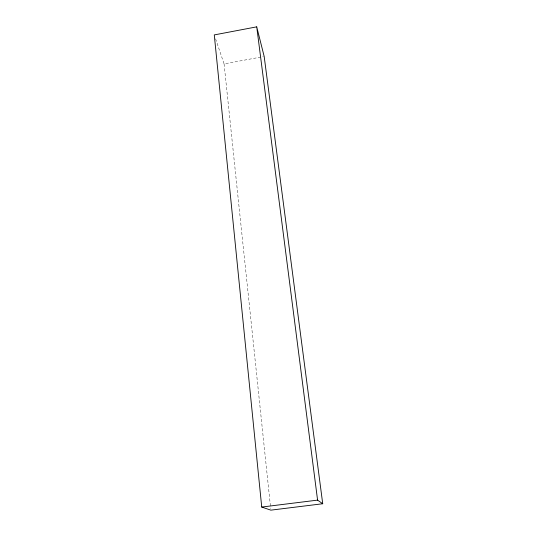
<?xml version="1.0" encoding="UTF-8"?>
<svg xmlns="http://www.w3.org/2000/svg" width="537" height="537" viewBox="0 0 537 537"><rect width="100%" height="100%" fill="white"/><g stroke="black" fill="none" stroke-linecap="round" stroke-linejoin="round"><path stroke-width="0.4" stroke-dasharray="2.69 2.01" d="M215.599 38.832L224.07 63.903L263.358 56.607M224.07 63.903L270.688 508.479"/><path stroke-width="0.81" d="M256.726 26.85L214.276 34.912L261.727 507.056L270.87 510.15L322.724 503.746L264.177 56.452L256.726 26.85L317.582 500.122L322.724 503.746M261.727 507.056L317.582 500.122"/></g></svg>
